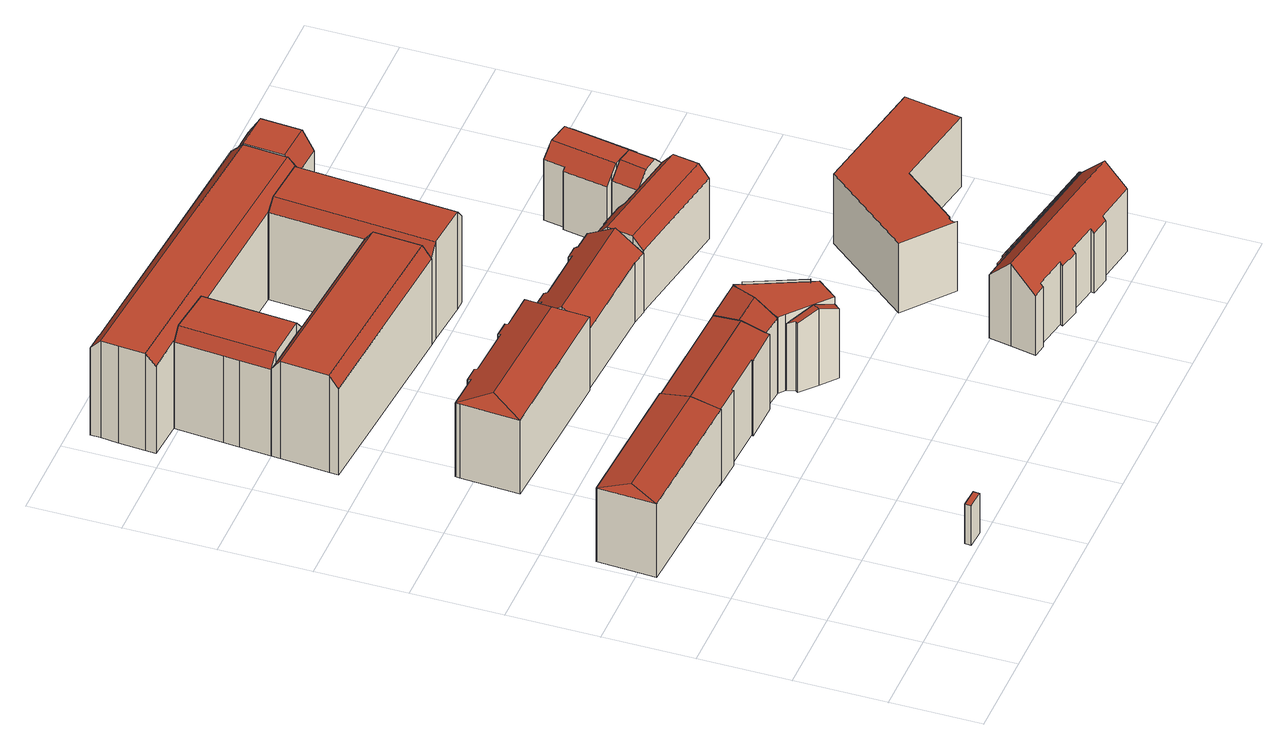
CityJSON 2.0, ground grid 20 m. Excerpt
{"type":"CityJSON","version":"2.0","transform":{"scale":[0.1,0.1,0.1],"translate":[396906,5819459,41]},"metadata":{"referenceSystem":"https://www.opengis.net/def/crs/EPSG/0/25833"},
"CityObjects":{
"building1":{"type":"Building","attributes":{"Gemeindeschluessel":"11000011","Geometrietyp2DReferenz":"3000","function":"51009_1610","roofType":"1000","measuredHeight":9.85,"storeysAboveGround":0},"address":[{"country":"Germany","locality":"Berlin"}],"geometry":[{"type":"Solid","lod":"2","boundaries":[[[[0,1,2,3]],[[4,5,6,7]],[[6,3,2,7]],[[7,2,1,4]],[[4,1,0,5]],[[5,0,3,6]]]],"semantics":{"surfaces":[{"type":"GroundSurface"},{"type":"RoofSurface"},{"type":"WallSurface"}],"values":[[0,1,2,2,2,2]]}}]},
"building2":{"type":"Building","attributes":{"Gemeindeschluessel":"11000011","Geometrietyp2DReferenz":"3000","function":"31001_1120","roofType":"5000","measuredHeight":19.63,"storeysAboveGround":4},"address":[{"country":"Germany","locality":"Berlin","thoroughfareName":"Normannenstraße"}],"geometry":[{"type":"Solid","lod":"2","boundaries":[[[[8,9,10,11,12,13]],[[14,15,16,17,18]],[[19,14,18]],[[17,20,19,18]],[[14,13,12,15]],[[15,12,11,16]],[[16,11,10,17]],[[17,10,9,20]],[[20,9,8,19]],[[19,8,13,14]]]],"semantics":{"surfaces":[{"type":"GroundSurface"},{"type":"RoofSurface"},{"type":"WallSurface"}],"values":[[0,1,1,1,2,2,2,2,2,2]]}}]},
"building3":{"type":"Building","attributes":{"Gemeindeschluessel":"11000011","Geometrietyp2DReferenz":"3000","function":"31001_1120","roofType":"3200","measuredHeight":21.16,"storeysAboveGround":4},"address":[{"country":"Germany","locality":"Berlin","thoroughfareName":"Normannenstraße"}],"geometry":[{"type":"Solid","lod":"2","boundaries":[[[[21,22,23,24,25,26,27,28,29,30,31,32,33,34,35,36]],[[37,38,39,40]],[[41,42,37,40]],[[43,44,42,41]],[[40,39,45,46,47,48,49,50,51,52,53,54,43,41]],[[42,36,35,37]],[[37,35,34,38]],[[38,34,33,39]],[[39,33,32,45]],[[45,32,31,46]],[[46,31,30,47]],[[47,30,29,48]],[[48,29,28,49]],[[49,28,27,50]],[[50,27,26,51]],[[51,26,25,52]],[[52,25,24,53]],[[53,24,23,54]],[[54,23,22,43]],[[43,22,21,44]],[[44,21,36,42]]]],"semantics":{"surfaces":[{"type":"GroundSurface"},{"type":"RoofSurface"},{"type":"WallSurface"}],"values":[[0,1,1,1,1,2,2,2,2,2,2,2,2,2,2,2,2,2,2,2,2]]}}]},
"building4":{"type":"Building","attributes":{"Gemeindeschluessel":"11000011","Geometrietyp2DReferenz":"3000","function":"31001_1120"},"address":[{"country":"Germany","locality":"Berlin","thoroughfareNumber":"undefined","thoroughfareName":"Rudolf-Reusch-Straße"},{"country":"Germany","locality":"Berlin","thoroughfareNumber":"/","thoroughfareName":"Normannenstraße"}],"children":["building4-1","building4-2","building4-3","building4-4","building4-5"]},
"building4-1":{"type":"BuildingPart","attributes":{"roofType":"3100","measuredHeight":20.1,"storeysAboveGround":4},"parents":["building4"],"geometry":[{"type":"MultiSurface","lod":"2","boundaries":[[[55,56,57,58,59]],[[60,58,57]],[[61,62,57,56,63]],[[60,57,62]],[[64,65,66,67]],[[68,69,67,66]],[[70,71,66,65,72]],[[70,72,73,74]],[[68,66,71]],[[65,64,63,56,55,73]],[[61,69,68,60]],[[74,59,60,68]],[[74,73,55,59]],[[61,63,64,69]]],"semantics":{"surfaces":[{"type":"ClosureSurface"},{"type":"WallSurface"},{"type":"GroundSurface"},{"type":"RoofSurface"}],"values":[0,1,0,1,0,1,0,0,1,2,3,3,1,1]}}]},
"building4-2":{"type":"BuildingPart","attributes":{"roofType":"1000","measuredHeight":19.26,"storeysAboveGround":4},"parents":["building4"],"geometry":[{"type":"MultiSurface","lod":"2","boundaries":[[[75,76,77,78]],[[57,62,61,63,56]],[[59,58,57,56,55]],[[79,58,59]],[[80,61,62]],[[81,82,83,84]],[[85,83,82,86]],[[87,88,84,83,85]],[[81,55,63,78,77,89,86]],[[76,75,80,79,88,87,90]],[[87,86,89,90]],[[90,89,77,76]],[[75,78,63,80]],[[79,55,81,88]]],"semantics":{"surfaces":[{"type":"ClosureSurface"},{"type":"WallSurface"},{"type":"GroundSurface"},{"type":"RoofSurface"}],"values":[0,0,0,1,1,0,0,1,2,3,1,1,1,1]}}]},
"building4-3":{"type":"BuildingPart","attributes":{"roofType":"3100","measuredHeight":20.05,"storeysAboveGround":4},"parents":["building4"],"geometry":[{"type":"MultiSurface","lod":"2","boundaries":[[[73,72,70,74]],[[66,71,70,72,65]],[[66,65,64,67]],[[91,92,93,94,64,72,73,95,96,97,98]],[[67,99,100,70]],[[101,102,103,104,105,106,74,70,100]],[[103,98,97,104]],[[104,97,96,105]],[[105,96,95,106]],[[106,95,73,74]],[[67,64,94,99]],[[99,94,93,100]],[[100,93,92,101]],[[101,92,91,102]],[[102,91,98,103]]],"semantics":{"surfaces":[{"type":"ClosureSurface"},{"type":"GroundSurface"},{"type":"RoofSurface"},{"type":"WallSurface"}],"values":[0,0,0,1,2,2,3,3,3,3,3,3,3,3,3]}}]},
"building4-4":{"type":"BuildingPart","attributes":{"roofType":"2100","measuredHeight":19.85,"storeysAboveGround":4},"parents":["building4"],"geometry":[{"type":"MultiSurface","lod":"2","boundaries":[[[78,77,76,75]],[[107,108,75,76]],[[78,109,110,77]],[[111,112,108,107]],[[107,77,110,111]],[[111,110,109,112]],[[112,109,78,108]]],"semantics":{"surfaces":[{"type":"ClosureSurface"},{"type":"WallSurface"},{"type":"GroundSurface"},{"type":"RoofSurface"}],"values":[0,1,2,3,1,1,1]}}]},
"building4-5":{"type":"BuildingPart","attributes":{"roofType":"3100","measuredHeight":19.18,"storeysAboveGround":4},"parents":["building4"],"geometry":[{"type":"Solid","lod":"2","boundaries":[[[[83,85,86,82]],[[84,83,82,81]],[[82,86,113,114,115,116,81]],[[117,85,83,118]],[[84,119,120,118,83]],[[84,81,116,119]],[[119,116,115,120]],[[120,115,114,118]],[[118,114,113,117]],[[117,113,86,85]]]],"semantics":{"surfaces":[{"type":"ClosureSurface"},{"type":"GroundSurface"},{"type":"RoofSurface"},{"type":"WallSurface"}],"values":[[0,0,1,2,2,3,3,3,3,3]]}}]},
"building5":{"type":"Building","attributes":{"Gemeindeschluessel":"11000011","Geometrietyp2DReferenz":"3000","function":"31001_1010"},"address":[{"country":"Germany","locality":"Berlin","thoroughfareName":"Rudolf-Reusch-Straße"}],"children":["building5-1","building5-2","building5-3","building5-4","building5-5"]},
"building5-1":{"type":"BuildingPart","attributes":{"roofType":"9999","measuredHeight":24.38,"storeysAboveGround":5},"parents":["building5"],"geometry":[{"type":"MultiSurface","lod":"2","boundaries":[[[121,122,123,124]],[[125,126,123,122]],[[127,128,129,130]],[[131,132,129,128]],[[133,128,127,134]],[[135,131,128,133]],[[136,137,133,134]],[[138,135,133,137]],[[139,137,136,140,141]],[[138,137,139]],[[142,143,144,145]],[[146,147,144,143]],[[123,143,142,124]],[[126,146,143,123]],[[142,145,148,149,140,136,134,127,130,150,151,121,124]],[[135,138,146,126,131]],[[125,152,153,132,131,126]],[[141,154,155,147,146,138]],[[125,121,151,152]],[[152,151,150,153]],[[153,150,130,132]],[[141,140,149,154]],[[154,149,148,155]],[[155,148,145,147]]],"semantics":{"surfaces":[{"type":"ClosureSurface"},{"type":"WallSurface"},{"type":"GroundSurface"},{"type":"RoofSurface"}],"values":[0,1,0,1,0,1,0,1,0,1,0,1,0,1,2,3,3,3,1,1,1,1,1,1]}}]},
"building5-2":{"type":"BuildingPart","attributes":{"roofType":"9999","measuredHeight":24.38,"storeysAboveGround":5},"parents":["building5"],"geometry":[{"type":"MultiSurface","lod":"2","boundaries":[[[156,157,158,159,160]],[[161,159,158]],[[162,158,157,163]],[[164,161,158,162]],[[165,162,163,166,167]],[[164,162,165]],[[143,123,124,142]],[[144,143,142,145]],[[123,122,121,124]],[[168,169,145,121,166,163,157,156,170]],[[164,171,172,161]],[[173,160,161,172]],[[167,122,144,171,164]],[[173,170,156,160]],[[167,166,121,122]],[[144,145,169,171]],[[171,169,168,172]],[[172,168,170,173]]],"semantics":{"surfaces":[{"type":"ClosureSurface"},{"type":"WallSurface"},{"type":"GroundSurface"},{"type":"RoofSurface"}],"values":[0,1,0,1,0,1,0,0,0,2,3,3,3,1,1,1,1,1]}}]},
"building5-3":{"type":"BuildingPart","attributes":{"roofType":"9999","measuredHeight":24.44,"storeysAboveGround":5},"parents":["building5"],"geometry":[{"type":"MultiSurface","lod":"2","boundaries":[[[174,175,176,177]],[[178,174,177,179]],[[180,178,179,181]],[[182,183,184,185]],[[186,187,185,184]],[[188,189,184,183,190]],[[191,188,190,192]],[[186,184,189]],[[193,191,192,194,195]],[[193,195,196]],[[137,139,141,140,136]],[[133,137,136,134]],[[197,141,139]],[[128,133,134,127]],[[129,128,127,130]],[[130,134,140,198,199,200,201,202,203,204,205,194,192,183,182,181,176]],[[206,207,186,191,208]],[[196,209,210,211,208,191]],[[212,213,197,133,129,175,180,187,186,207]],[[180,181,182,187]],[[196,194,205,209]],[[209,205,204,210]],[[210,204,203,211]],[[211,203,202,208]],[[208,202,201,206]],[[206,201,200,207]],[[207,200,199,212]],[[212,199,198,213]],[[213,198,140,197]],[[129,130,176,175]]],"semantics":{"surfaces":[{"type":"ClosureSurface"},{"type":"WallSurface"},{"type":"GroundSurface"},{"type":"RoofSurface"}],"values":[0,0,0,0,1,0,0,1,0,1,0,0,1,0,0,2,3,3,3,1,1,1,1,1,1,1,1,1,1,1]}}]},
"building5-4":{"type":"BuildingPart","attributes":{"roofType":"9999","measuredHeight":24.38,"storeysAboveGround":5},"parents":["building5"],"geometry":[{"type":"MultiSurface","lod":"2","boundaries":[[[179,178,180,181]],[[214,180,178]],[[174,178,179,177]],[[215,214,178,174]],[[174,177,176,175]],[[215,174,175]],[[162,165,167,166,163]],[[158,162,163,157]],[[160,159,158,157,156]],[[216,159,160]],[[217,167,165]],[[218,156,166,176,177,179,181,219,220]],[[215,221,222,214]],[[223,180,214,222]],[[175,217,216,221,215]],[[222,220,219,223]],[[223,219,181,180]],[[175,176,166,217]],[[216,156,218,221]],[[221,218,220,222]]],"semantics":{"surfaces":[{"type":"ClosureSurface"},{"type":"WallSurface"},{"type":"GroundSurface"},{"type":"RoofSurface"}],"values":[0,1,0,1,0,1,0,0,0,1,1,2,3,3,3,1,1,1,1,1]}}]},
"building5-5":{"type":"BuildingPart","attributes":{"roofType":"9999","measuredHeight":24.67,"storeysAboveGround":5},"parents":["building5"],"geometry":[{"type":"MultiSurface","lod":"2","boundaries":[[[191,193,195,194,192]],[[224,193,191]],[[188,191,192,190]],[[225,224,191,188]],[[184,189,188,190,183]],[[184,183,182,185]],[[225,188,189]],[[190,192,194,226,227,228,229,230,231,182]],[[225,232,233,224]],[[234,235,236,195,224,233]],[[185,237,232,225]],[[185,182,231,237]],[[237,231,230,232]],[[232,230,229,233]],[[233,229,228,234]],[[234,228,227,235]],[[235,227,226,236]],[[236,226,194,195]]],"semantics":{"surfaces":[{"type":"ClosureSurface"},{"type":"WallSurface"},{"type":"GroundSurface"},{"type":"RoofSurface"}],"values":[0,1,0,1,0,0,1,2,3,3,3,1,1,1,1,1,1,1]}}]},
"building6":{"type":"Building","attributes":{"Gemeindeschluessel":"11000011","Geometrietyp2DReferenz":"3000","function":"31001_1120","roofType":"3100","measuredHeight":18.74,"storeysAboveGround":4},"address":[{"country":"Germany","locality":"Berlin","thoroughfareName":"Normannenstraße"}],"geometry":[{"type":"Solid","lod":"2","boundaries":[[[[238,239,240,241,242,243,244,245,246,247,248,249,250,251,252,253]],[[254,255,256,257,258,259,260,261,262,263,264,265,266]],[[267,268,269,266,265]],[[255,253,252,256]],[[256,252,251,257]],[[257,251,250,258]],[[258,250,249,259]],[[259,249,248,260]],[[260,248,247,261]],[[261,247,246,262]],[[262,246,245,263]],[[263,245,244,264]],[[264,244,243,265]],[[265,243,242,267]],[[267,242,241,268]],[[268,241,240,269]],[[269,240,239,266]],[[266,239,238,254]],[[254,238,253,255]]]],"semantics":{"surfaces":[{"type":"GroundSurface"},{"type":"RoofSurface"},{"type":"WallSurface"}],"values":[[0,1,1,2,2,2,2,2,2,2,2,2,2,2,2,2,2,2,2]]}}]},
"building7":{"type":"Building","attributes":{"Gemeindeschluessel":"11000011","Geometrietyp2DReferenz":"3000","function":"31001_1010"},"address":[{"country":"Germany","locality":"Berlin","thoroughfareName":"Hoenerweg"}],"children":["building7-1","building7-2","building7-3"]},
"building7-1":{"type":"BuildingPart","attributes":{"roofType":"3100","measuredHeight":20.79,"storeysAboveGround":4},"parents":["building7"],"geometry":[{"type":"Solid","lod":"2","boundaries":[[[[270,271,272,273]],[[274,275,276,277,278,279,280,281,282,283,284,272,271,285,286,287,288]],[[270,273,289,290,291]],[[292,293,294,295,296,297,298,299,300,301,302,303,291,290]],[[301,288,287,302]],[[302,287,286,303]],[[303,286,285,291]],[[291,285,271,270]],[[273,272,284,289]],[[289,284,283,290]],[[290,283,282,292]],[[292,282,281,293]],[[293,281,280,294]],[[294,280,279,295]],[[295,279,278,296]],[[296,278,277,297]],[[297,277,276,298]],[[298,276,275,299]],[[299,275,274,300]],[[300,274,288,301]]]],"semantics":{"surfaces":[{"type":"ClosureSurface"},{"type":"GroundSurface"},{"type":"RoofSurface"},{"type":"WallSurface"}],"values":[[0,1,2,2,3,3,3,3,3,3,3,3,3,3,3,3,3,3,3,3]]}}]},
"building7-2":{"type":"BuildingPart","attributes":{"roofType":"1000","measuredHeight":15.79,"storeysAboveGround":4},"parents":["building7"],"geometry":[{"type":"MultiSurface","lod":"2","boundaries":[[[273,272,271,270]],[[304,305,306,307]],[[308,309,307,306]],[[310,305,304,271,272]],[[309,308,311,273,270]],[[270,271,304,309]],[[308,305,310,311]],[[311,310,272,273]]],"semantics":{"surfaces":[{"type":"ClosureSurface"},{"type":"WallSurface"},{"type":"GroundSurface"},{"type":"RoofSurface"}],"values":[0,0,1,2,3,1,1,1]}}]},
"building7-3":{"type":"BuildingPart","attributes":{"roofType":"1000","measuredHeight":15.65,"storeysAboveGround":4},"parents":["building7"],"geometry":[{"type":"Solid","lod":"2","boundaries":[[[[307,306,305,304]],[[312,313,304,305]],[[314,315,306,307]],[[307,304,313,314]],[[314,313,312,315]],[[315,312,305,306]]]],"semantics":{"surfaces":[{"type":"ClosureSurface"},{"type":"GroundSurface"},{"type":"RoofSurface"},{"type":"WallSurface"}],"values":[[0,1,2,3,3,3]]}}]},
"building8":{"type":"Building","attributes":{"Gemeindeschluessel":"11000011","Geometrietyp2DReferenz":"3000","function":"31001_1120"},"address":[{"country":"Germany","locality":"Berlin","thoroughfareNumber":"undefined","thoroughfareName":"Rudolf-Reusch-Straße"},{"country":"Germany","locality":"Berlin","thoroughfareNumber":"/","thoroughfareName":"Normannenstraße"}],"children":["building8-1","building8-2","building8-3"]},
"building8-1":{"type":"BuildingPart","attributes":{"roofType":"9999","measuredHeight":18.02,"storeysAboveGround":4},"parents":["building8"],"geometry":[{"type":"MultiSurface","lod":"2","boundaries":[[[316,317,318,319]],[[320,321,319,318]],[[322,320,318]],[[323,319,321]],[[324,325,326,327,328,329,330,317,316,331,332,333,334]],[[335,336,337,338]],[[339,340,338,337]],[[323,322,341,342,343,344,345,336,335]],[[339,334,333,340]],[[340,333,332,338]],[[338,332,331,335]],[[335,331,316,323]],[[322,317,330,341]],[[341,330,329,342]],[[342,329,328,343]],[[343,328,327,344]],[[344,327,326,345]],[[345,326,325,336]],[[336,325,324,337]],[[337,324,334,339]]],"semantics":{"surfaces":[{"type":"ClosureSurface"},{"type":"WallSurface"},{"type":"GroundSurface"},{"type":"RoofSurface"}],"values":[0,0,1,1,2,3,3,3,1,1,1,1,1,1,1,1,1,1,1,1]}}]},
"building8-2":{"type":"BuildingPart","attributes":{"roofType":"9999","measuredHeight":18.05,"storeysAboveGround":4},"parents":["building8"],"geometry":[{"type":"MultiSurface","lod":"2","boundaries":[[[346,347,348,349,350]],[[350,349,351,352]],[[346,353,347]],[[349,351,349,348,354]],[[319,321,320,318]],[[355,320,321,356]],[[346,350,357,358]],[[353,346,358,359]],[[350,352,360,357]],[[319,318,317,316]],[[316,317,359,360]],[[356,349,354,355]],[[318,355,354,353]],[[352,349,356,319]],[[353,359,317,318]],[[319,316,360,352]]],"semantics":{"surfaces":[{"type":"ClosureSurface"},{"type":"WallSurface"},{"type":"GroundSurface"},{"type":"RoofSurface"}],"values":[0,0,0,1,0,1,0,0,0,0,2,3,3,3,1,1]}}]},
"building8-3":{"type":"BuildingPart","attributes":{"roofType":"9999","measuredHeight":17.99,"storeysAboveGround":4},"parents":["building8"],"geometry":[{"type":"MultiSurface","lod":"2","boundaries":[[[360,352,350,357]],[[351,349,350,352]],[[361,351,352]],[[358,346,353,359]],[[347,353,346]],[[362,363,353,347]],[[350,346,358,357]],[[349,348,347,346,350]],[[362,347,348]],[[358,359,364,365,366,367,368,369,370,371,372,360,357]],[[373,362,349,374]],[[361,375,376,374,349]],[[377,378,379,380,381,363,362,373]],[[361,360,372,375]],[[375,372,371,376]],[[376,371,370,374]],[[374,370,369,373]],[[373,369,368,377]],[[377,368,367,378]],[[378,367,366,379]],[[379,366,365,380]],[[380,365,364,381]],[[381,364,359,363]]],"semantics":{"surfaces":[{"type":"ClosureSurface"},{"type":"WallSurface"},{"type":"GroundSurface"},{"type":"RoofSurface"}],"values":[0,0,1,0,0,1,0,0,1,2,3,3,3,1,1,1,1,1,1,1,1,1,1]}}]},
"building9":{"type":"Building","attributes":{"Gemeindeschluessel":"11000011","Geometrietyp2DReferenz":"3000","function":"31001_1120","roofType":"1000","measuredHeight":17.49,"storeysAboveGround":4},"address":[{"country":"Germany","locality":"Berlin","thoroughfareNumber":"undefined","thoroughfareName":"Rudolf-Reusch-Straße"},{"country":"Germany","locality":"Berlin","thoroughfareNumber":"/","thoroughfareName":"Normannenstraße"}],"geometry":[{"type":"Solid","lod":"2","boundaries":[[[[382,383,384,385,386,387,388,389,390,391,392,393,394]],[[395,396,397,398,399,400,401,402,403,404,405,406,407]],[[406,394,393,407]],[[407,393,392,395]],[[395,392,391,396]],[[396,391,390,397]],[[397,390,389,398]],[[398,389,388,399]],[[399,388,387,400]],[[400,387,386,401]],[[401,386,385,402]],[[402,385,384,403]],[[403,384,383,404]],[[404,383,382,405]],[[405,382,394,406]]]],"semantics":{"surfaces":[{"type":"GroundSurface"},{"type":"RoofSurface"},{"type":"WallSurface"}],"values":[[0,1,2,2,2,2,2,2,2,2,2,2,2,2,2]]}}]}
},
"vertices":[
[290,4,31],[291,18,31],[333,16,31],[332,2,31],[291,18,130],[290,4,130],[332,2,130],[333,16,130],
[10,685,15],[331,669,15],[328,604,15],[325,542,15],[325,539,15],[3,557,15],[3,557,200],[325,539,200],[325,542,200],[328,604,212],[33,620,212],[10,685,200],[331,669,200],
[165,1027,14],[166,1036,14],[245,1032,14],[246,1040,14],[271,1039,14],[282,1039,14],[282,1032,14],[399,1026,14],[399,1032,14],[434,1030,14],[433,1023,14],[516,1019,14],[516,1018,14],[515,1000,14],[509,880,14],[158,898,14],[509,880,200],[515,1000,200],[516,1018,200],[482,950,226],[192,966,226],[158,898,200],[166,1036,200],[165,1027,200],[516,1019,199],[433,1023,199],[434,1030,197],[399,1032,197],[399,1026,199],[282,1032,199],[282,1039,196],[271,1039,196],[246,1040,196],[245,1032,200],
[635,534,6],[668,593,6],[668,593,198],[643,548,198],[635,534,196],[668,593,207],[702,651,196],[694,637,198],[702,651,6],[601,656,6],[592,598,6],[592,598,206],[601,656,195],[592,598,207],[601,656,196],[592,594,206],[592,595,206],[592,594,6],[584,539,6],[584,539,196],
[709,635,198],[763,511,198],[763,511,6],[709,635,6],[635,534,198],[702,651,198],[650,522,6],[698,481,6],[698,481,198],[650,522,173],[734,451,180],[734,451,6],[734,451,198],[650,522,198],[770,495,6],[770,495,198],
[395,538,6],[325,542,6],[328,607,6],[331,669,6],[583,531,6],[495,534,6],[496,537,6],[395,542,6],[331,669,195],[328,607,206],[325,542,195],[395,538,195],[395,542,195],[496,537,195],[495,534,195],[583,531,195],
[763,511,204],[709,635,204],[726,640,6],[781,517,6],[781,517,178],[726,640,181],
[722,437,6],[687,467,6],[652,498,6],[657,504,6],[722,437,180],[687,467,198],[657,504,180],[652,498,180],
[234,1382,26],[234,1382,243],[213,1384,243],[213,1384,26],[234,1382,244],[213,1384,270],[228,1589,26],[228,1589,242],[249,1587,242],[249,1587,26],[228,1589,270],[249,1587,244],[138,1599,245],[138,1599,26],[138,1599,270],[126,1600,26],[126,1600,245],[126,1600,270],[106,1601,245],[105,1601,26],[105,1601,244],[111,1391,26],[111,1391,243],[90,1393,243],[90,1393,26],[111,1391,270],[90,1393,244],[95,1461,26],[97,1496,26],[242,1486,26],[239,1450,26],[239,1450,244],[242,1486,244],[97,1496,244],[95,1461,244],
[523,1215,26],[525,1236,26],[525,1236,245],[523,1217,245],[523,1215,243],[525,1236,270],[532,1340,245],[532,1340,26],[532,1340,270],[534,1359,245],[534,1360,26],[534,1360,243],[80,1268,26],[88,1373,26],[79,1248,26],[88,1373,270],[80,1268,270],[79,1248,243],
[569,1563,245],[548,1565,245],[548,1565,26],[569,1563,26],[672,1555,245],[672,1555,26],[693,1553,245],[693,1553,26],[693,1559,26],[695,1578,26],[695,1578,261],[693,1559,229],[695,1578,270],[693,1559,252],[695,1584,270],[695,1583,270],[695,1584,26],[702,1674,270],[702,1674,26],[702,1676,268],[704,1699,26],[704,1699,230],[704,1699,245],[105,1601,245],[105,1602,26],[20,1608,26],[22,1631,26],[26,1689,26],[29,1727,26],[30,1749,26],[71,1746,26],[71,1745,26],[26,1689,270],[22,1631,270],[29,1727,270],[71,1745,246],[71,1746,245],[30,1749,245],[20,1608,245],[105,1602,246],
[672,1555,270],[569,1563,270],[523,1215,245],[534,1360,245],[544,1214,26],[668,1205,26],[647,1206,26],[544,1214,270],[647,1206,270],[668,1205,245],
[702,1674,273],[695,1584,273],[747,1695,26],[748,1697,26],[788,1694,26],[786,1668,26],[780,1579,26],[778,1553,26],[780,1579,273],[786,1668,273],[788,1694,229],[748,1697,229],[747,1695,231],[778,1553,229],
[788,974,19],[780,925,19],[769,862,19],[733,868,19],[509,880,19],[512,940,19],[515,1000,19],[557,998,19],[558,1008,19],[591,1006,19],[590,997,19],[713,991,19],[714,1000,19],[745,998,19],[745,990,19],[790,987,19],[788,974,176],[790,987,168],[745,990,168],[745,998,162],[714,1000,162],[713,991,168],[590,997,168],[591,1006,162],[558,1008,162],[557,998,168],[515,1000,168],[512,940,206],[780,925,206],[509,880,168],[733,868,170],[769,862,168],
[1296,139,172],[1296,139,14],[971,194,14],[971,194,172],[1134,54,14],[1135,62,14],[1064,75,14],[1063,67,14],[1016,77,14],[1018,83,14],[942,97,14],[941,90,14],[911,95,14],[922,151,14],[932,200,14],[1287,88,14],[1278,37,14],[1181,53,14],[1179,46,14],[932,200,172],[922,151,222],[1287,88,222],[911,95,164],[941,90,165],[942,97,172],[1018,83,172],[1016,77,165],[1063,67,164],[1064,75,172],[1135,62,172],[1134,54,164],[1179,46,164],[1181,53,171],[1278,37,172],
[1296,141,14],[998,193,14],[998,193,170],[1296,141,170],[998,193,172],[1296,141,172],[972,198,14],[972,198,172],
[999,197,14],[1297,145,14],[1297,145,170],[999,197,170],
[1044,922,22],[948,938,22],[948,938,170],[1044,922,170],[952,938,174],[1040,923,174],[948,938,174],[1044,922,174],[773,886,22],[783,943,22],[788,974,22],[839,965,22],[841,972,22],[900,962,22],[898,947,22],[1040,899,22],[1030,842,22],[1026,819,22],[769,862,22],[1040,899,202],[783,943,202],[773,886,202],[1030,842,202],[769,862,174],[1026,819,174],[898,947,174],[900,962,157],[841,972,157],[839,965,165],[788,974,165],
[975,994,170],[975,994,188],[988,992,202],[1024,985,202],[1024,985,170],[1026,985,200],[1055,980,170],[958,997,170],[989,992,202],[978,933,202],[1014,927,202],[1024,985,22],[975,994,22],[958,997,22],[1055,980,22],
[1055,980,174],[975,994,202],[958,997,186],[939,1000,22],[956,1098,22],[963,1097,22],[971,1144,22],[992,1140,22],[1001,1138,22],[1050,1129,22],[1060,1127,22],[1080,1123,22],[1001,1138,202],[1050,1129,202],[1080,1123,174],[1060,1127,192],[992,1140,193],[971,1144,174],[963,1097,174],[956,1098,168],[939,1000,169],
[1367,534,25],[1344,408,25],[1144,444,25],[1043,323,25],[1039,322,25],[1036,320,25],[1034,317,25],[1033,314,25],[1032,310,25],[1033,307,25],[1035,304,25],[931,388,25],[1092,583,25],[1035,304,200],[1033,307,200],[1032,310,200],[1033,314,200],[1034,317,200],[1036,320,200],[1039,322,200],[1043,323,200],[1144,444,200],[1344,408,200],[1367,534,200],[1092,583,200],[931,388,200]
]}
